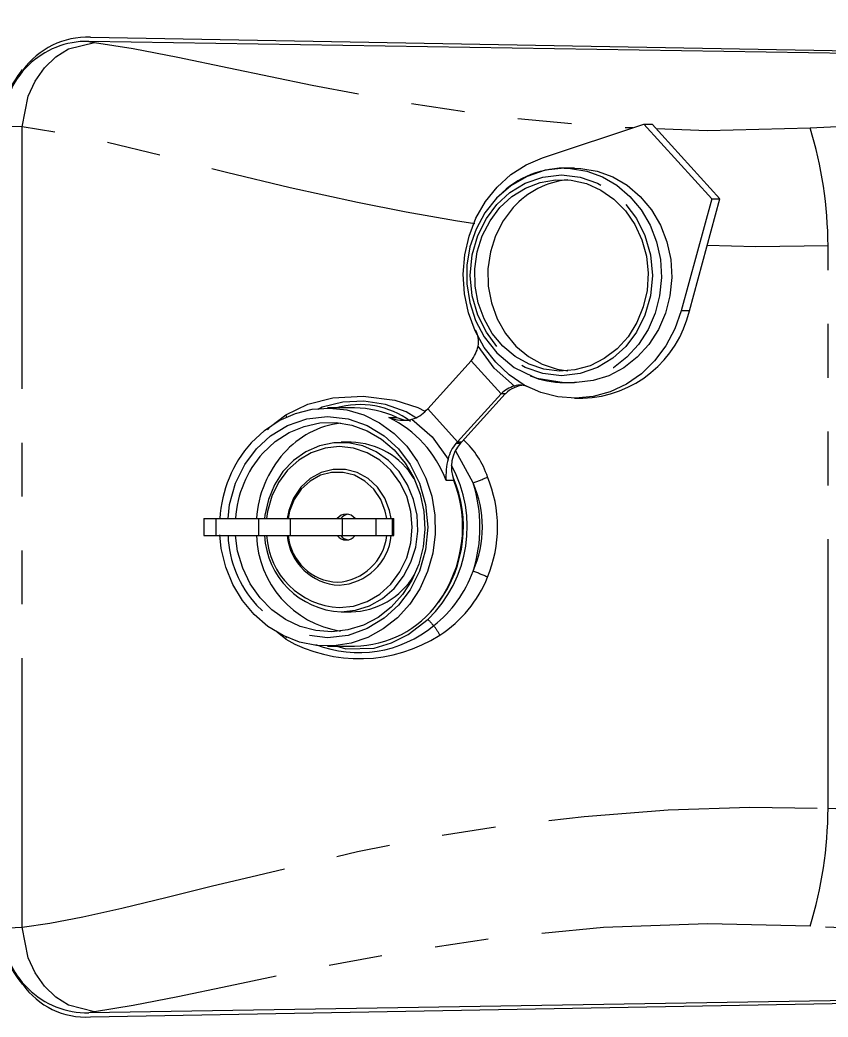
# Model space of a CAD drawing. Header units: millimetres. Extents: x 2 to 603, y 5 to 415.
# Drawn here: x 139.26 to 158.34, y 342.73 to 366.26 of the extents above; entities that cross this region are included whole.
import ezdxf

# ---------------------------------------------------------------- set-up
doc = ezdxf.new("R2010")
doc.units = ezdxf.units.MM
doc.linetypes.add('SLD-Durchgehend', pattern=[0])
doc.linetypes.add('SLD-Phantom', pattern=[12.7, 6.35, -1.27, 1.27, -1.27, 1.27, -1.27])
doc.styles.add('SLDTEXTSTYLE0', font='GOTHIC.TTF', dxfattribs={"width": 0.913})
doc.dimstyles.new('SLDDIMSTYLE2', dxfattribs={"dimtxt": 5, "dimasz": 3.302, "dimexe": 0, "dimexo": 0.0625, "dimgap": 1.25, "dimtad": 1, "dimdec": 0, "dimlfac": 5, "dimrnd": 1e-09, "dimzin": 12, "dimdsep": 46, "dimtxsty": 'SLDTEXTSTYLE0', "dimsah": 1, "dimcen": 0.09, "dimadec": 0, "dimazin": 3, "dimtfac": 1, "dimtdec": 0, "dimtofl": 0, "dimtmove": 0, "dimatfit": 3, "dimfxl": 0, "dimfrac": 2, "dimtolj": 1, "dimtzin": 12, "dimarcsym": 0})

# ---------------------------------------------------------------- blocks, each defined once
blk = doc.blocks.new('_D_2')
at = {"color": 7, "linetype": 'SLD-Durchgehend', "lineweight": 0}
for p, q in [((130.837, 355.292), (130.837, 377.946)), ((321.877, 355.292), (321.877, 377.946)), ((130.837, 376.946), (321.877, 376.946))]:
    blk.add_line(p, q, dxfattribs=at)
for points in [[(130.837, 376.946), (134.139, 376.438), (134.139, 377.454)], [(321.877, 376.946), (318.575, 377.454), (318.575, 376.438)]]:
    blk.add_solid(points, dxfattribs=at)
at = {"color": 7, "linetype": 'SLD-Durchgehend', "lineweight": 0, "insert": (211.868, 383.333, -3.36), "char_height": 5, "attachment_point": 1, "style": 'SLDTEXTSTYLE0'}
blk.add_mtext('955', dxfattribs=at)

msp = doc.modelspace()

# ---------------------------------------------------------------- linework, layer by layer
at = {"color": 7, "linetype": 'SLD-Durchgehend', "lineweight": 15}
for p, q in [((179.7502, 365.132), (140.8887, 365.7538)), ((140.9265, 365.8512), (188.6773, 364.9917)), ((151.6009, 363.0092), (153.9944, 363.803)), ((153.9944, 363.803), (155.598, 362.0353)), ((153.9944, 363.803), (154.1881, 363.803)), ((155.7916, 362.0353), (154.1881, 363.803)), ((152.1146, 362.7621), (151.824, 362.7292)), ((152.3588, 362.7621), (152.1147, 362.7621)), ((155.598, 362.0353), (154.8779, 359.3966)), ((155.0715, 359.3966), (155.7916, 362.0353)), ((155.598, 362.0353), (155.7916, 362.0353)), ((149.9178, 358.2169), (148.8915, 357.0855)), ((149.917, 358.2178), (150.6241, 357.4382)), ((149.9178, 358.2169), (150.6233, 357.4391)), ((152.1147, 357.7021), (152.3588, 357.7021)), ((150.6233, 357.4391), (149.5971, 356.3077)), ((150.7235, 357.4382), (149.6981, 356.3077)), ((150.7252, 357.4382), (150.6241, 357.4382)), ((152.3588, 357.3321), (152.5524, 357.3321)), ((147.1644, 357.1024), (146.5247, 357.1024)), ((148.8582, 357.0488), (148.8915, 357.0855)), ((148.8915, 357.0855), (149.5971, 356.3077)), ((147.0803, 356.2924), (146.8446, 356.2924)), ((149.5638, 356.271), (149.5971, 356.3077)), ((149.5971, 356.3077), (149.6981, 356.3077)), ((149.6648, 356.271), (149.6981, 356.3077)), ((143.6062, 354.4924), (143.6062, 354.0924)), ((143.6062, 354.4924), (143.8862, 354.4924)), ((143.8862, 354.4924), (144.8922, 354.4924)), ((144.8922, 354.4924), (145.6455, 354.4924)), ((145.6455, 354.4924), (146.8712, 354.4924)), ((146.8712, 354.4924), (147.6626, 354.4924)), ((147.6626, 354.4924), (148.0535, 354.4924)), ((148.0535, 354.4924), (148.0907, 354.4924)), ((148.0907, 354.0924), (148.0907, 354.4924)), ((143.6062, 354.0924), (143.8862, 354.0924)), ((143.8862, 354.0924), (144.8922, 354.0924)), ((144.8922, 354.0924), (145.6455, 354.0924)), ((145.6455, 354.0924), (146.8712, 354.0924)), ((146.8712, 354.0924), (147.6626, 354.0924)), ((147.6626, 354.0924), (148.0535, 354.0924)), ((148.0535, 354.0924), (148.0907, 354.0924)), ((146.8446, 352.2924), (147.0803, 352.2924)), ((146.5247, 351.4824), (147.1644, 351.4824)), ((140.9265, 342.7337), (188.6773, 343.5932)), ((179.7502, 343.4529), (140.8887, 342.8311))]:
    msp.add_line(p, q, dxfattribs=at)
at = {"color": 7, "linetype": 'SLD-Phantom', "lineweight": 0}
for p, q in [((139.3147, 344.8518), (139.3147, 363.7332)), ((158.3445, 347.6565), (158.3445, 360.9284)), ((155.0715, 359.3966), (154.8779, 359.3966)), ((147.9768, 356.8783), (148.162, 356.8783)), ((149.5638, 356.271), (149.6648, 356.271)), ((149.5101, 355.3922), (149.3249, 355.3922)), ((143.8862, 354.4924), (143.8862, 354.0924)), ((144.8922, 354.4924), (144.8922, 354.0924)), ((145.6455, 354.4924), (145.6455, 354.0924)), ((146.8712, 354.4924), (146.8712, 354.0924)), ((147.6626, 354.4924), (147.6626, 354.0924)), ((148.0535, 354.4924), (148.0535, 354.0924)), ((145.5377, 351.6452), (145.3349, 351.8125))]:
    msp.add_line(p, q, dxfattribs=at)
at = {"color": 7, "linetype": 'SLD-Phantom', "lineweight": 0, "flags": 128}
for points in [[(139.3147, 363.7332), (139.4554, 364.4581), (139.6193, 364.8112), (139.8424, 365.1276), (140.1126, 365.3867), (140.4125, 365.5749), (141.0246, 365.7283)], [(140.8887, 365.7538), (140.9185, 365.7454), (141.0246, 365.7283)], [(141.0246, 365.7283), (141.9347, 365.584), (142.9909, 365.3794), (144.1932, 365.1286), (146.1636, 364.7187), (148.3321, 364.3138), (150.6378, 363.9727), (153.0415, 363.7433), (153.7364, 363.7175)], [(157.9233, 363.7115), (161.9089, 363.9158), (165.6643, 364.0792), (169.1896, 364.2072), (172.4847, 364.3048), (176.1267, 364.3876), (179.8591, 364.4455)], [(139.3147, 363.7332), (138.9851, 363.7475), (138.8577, 363.7596)], [(150.0061, 361.451), (149.547, 361.5194), (148.3861, 361.7204), (147.2302, 361.9496), (145.6434, 362.2984), (144.1421, 362.6576), (142.7395, 363.0274), (140.8873, 363.4792), (139.3147, 363.7332)], [(154.2842, 363.6971), (155.4993, 363.6519), (157.9233, 363.7115)], [(150.5272, 358.5563), (150.2759, 358.8892), (150.0743, 359.2908), (149.9431, 359.7465), (149.8975, 360.2321), (149.9431, 360.7178), (150.0743, 361.1735), (150.2759, 361.5751), (150.5272, 361.908), (150.8292, 362.1849), (151.1935, 362.4072), (151.6068, 362.5519), (152.0474, 362.6021), (152.4879, 362.5519), (152.9012, 362.4072), (153.2655, 362.1849), (153.5675, 361.908)], [(152.1147, 362.7621), (152.2607, 362.757), (152.6457, 362.6935), (153.0154, 362.5591), (153.3592, 362.3579), (153.6672, 362.0954), (153.9305, 361.7794), (154.1416, 361.4188), (154.2943, 361.0242), (154.3844, 360.6067), (154.4092, 360.1784), (154.3679, 359.7517), (154.2619, 359.3389), (154.0941, 358.9517), (153.8693, 358.6013), (153.594, 358.2979), (153.2762, 358.0501), (152.925, 357.8651), (152.5505, 357.7482), (152.1634, 357.7027), (152.1147, 357.7021)], [(153.5675, 361.908), (153.8188, 361.5751), (154.0204, 361.1735), (154.1516, 360.7178), (154.1972, 360.2321), (154.1516, 359.7465), (154.0204, 359.2908), (153.8188, 358.8892), (153.5675, 358.5563), (153.2655, 358.2793), (152.9012, 358.0571), (152.4879, 357.9124), (152.0474, 357.8621), (151.6068, 357.9124), (151.1935, 358.0571), (150.8292, 358.2793), (150.5272, 358.5563)], [(158.3445, 360.9284), (156.6407, 360.9025), (155.4917, 360.9362)], [(150.9379, 357.6194), (150.463, 358.0401), (150.0814, 358.5637)], [(145.5377, 356.9397), (146.0628, 357.195), (146.6491, 357.3425), (147.3678, 357.3797), (148.1181, 357.2849), (148.655, 357.114), (148.8256, 357.025)], [(148.6129, 356.8714), (148.385, 357.0095), (147.892, 357.1841), (147.3824, 357.2638), (146.8853, 357.2393), (146.4017, 357.1211), (146.3015, 357.0686)], [(145.1055, 356.5858), (145.1758, 356.6633), (145.5377, 356.9397)], [(145.5377, 356.9397), (145.5506, 356.9096), (145.5576, 356.8923)], [(144.1759, 354.4924), (144.2074, 354.8273), (144.3519, 355.3291), (144.5739, 355.7714), (144.8506, 356.138), (145.1831, 356.443), (145.5843, 356.6877), (146.0396, 356.8471), (146.5247, 356.9024), (147.0098, 356.8471), (147.465, 356.6877), (147.8662, 356.443), (148.1988, 356.138)], [(148.5203, 356.8382), (148.9941, 356.4208), (149.3727, 355.8985)], [(148.1988, 356.138), (148.4755, 355.7714), (148.6975, 355.3291), (148.842, 354.8273), (148.8923, 354.2924), (148.842, 353.7576), (148.6975, 353.2558), (148.4755, 352.8135), (148.1988, 352.4469), (147.8662, 352.1419), (147.465, 351.8971), (147.0098, 351.7378), (146.5247, 351.6824), (146.0396, 351.7378), (145.5843, 351.8971), (145.1831, 352.1419), (144.8506, 352.4469)], [(149.9634, 355.3329), (149.5554, 356.0854), (149.553, 356.0878)], [(146.7435, 351.4824), (146.9579, 351.42), (147.6255, 351.4315), (148.0376, 351.5595), (148.426, 351.7595), (148.8983, 352.1185)], [(145.5377, 351.6452), (145.5506, 351.6753), (145.5576, 351.6926)], [(139.3147, 344.8517), (139.9699, 344.9445), (140.7503, 345.0931), (141.6694, 345.2975), (142.7395, 345.5575), (143.7817, 345.815), (144.8812, 346.0804), (146.0326, 346.3538), (147.2302, 346.6353), (148.8153, 346.9594), (150.6025, 347.2363), (152.5877, 347.466), (154.5679, 347.6192), (156.4933, 347.6827), (158.3445, 347.6565)], [(158.3445, 347.6565), (162.1227, 347.5178), (166.3089, 347.439), (170.9046, 347.4202), (175.5425, 347.453), (179.8642, 347.4978)], [(138.8577, 344.8253), (138.9851, 344.8374), (139.3147, 344.8517)], [(141.0246, 342.8566), (140.4125, 343.01), (140.1126, 343.1982), (139.8424, 343.4573), (139.6193, 343.7737), (139.4554, 344.1267), (139.3147, 344.8517)], [(157.9233, 344.8733), (155.4998, 344.933), (153.0415, 344.8416), (150.6388, 344.6123), (148.3321, 344.2711), (146.8652, 344.0042), (145.4855, 343.7278), (144.1932, 343.4563), (142.9911, 343.2055), (141.9349, 343.001), (141.0246, 342.8566)], [(179.8591, 344.1394), (175.3677, 344.2124), (171.1945, 344.3158), (167.1027, 344.4505), (162.6789, 344.6333), (157.9233, 344.8733)], [(141.0246, 342.8566), (140.9185, 342.8395), (140.8887, 342.8311)]]:
    msp.add_lwpolyline(points, dxfattribs=at)
at = {"color": 7, "linetype": 'SLD-Durchgehend', "lineweight": 15, "flags": 128}
for points in [[(154.8779, 359.3966), (154.7264, 358.9681), (154.5153, 358.5714), (154.25, 358.2164), (153.9372, 357.9121), (153.5846, 357.6662), (153.2012, 357.4848), (152.7966, 357.3726), (152.381, 357.3322), (151.9648, 357.3649), (151.5586, 357.4696), (151.1724, 357.6438), (150.8162, 357.8831), (150.4987, 358.1815), (150.228, 358.5315), (150.0109, 358.9243), (149.8529, 359.35), (149.7579, 359.7978), (149.7283, 360.2566), (149.7649, 360.7147), (149.8667, 361.1608), (150.0312, 361.5834), (150.2543, 361.9721), (150.5303, 362.317), (150.8523, 362.6095), (151.2122, 362.8422), (151.6009, 363.0092)], [(151.824, 362.7292), (151.6618, 362.7107), (151.2373, 362.5672), (150.8531, 362.3456), (150.5185, 362.0559), (150.2427, 361.7096), (150.0318, 361.3207), (149.8896, 360.9039), (149.8168, 360.4711), (149.814, 360.0288), (149.8823, 359.59), (150.021, 359.1686), (150.2273, 358.7782), (150.5216, 358.4038), (150.9328, 358.0604), (151.3735, 357.8493)], [(152.3588, 362.7621), (152.5049, 362.757), (152.8898, 362.6935), (153.2595, 362.5591), (153.6033, 362.3579), (153.9113, 362.0954), (154.1746, 361.7794), (154.3857, 361.4188), (154.5385, 361.0242), (154.6285, 360.6067), (154.6533, 360.1784), (154.6121, 359.7517), (154.506, 359.3389), (154.3382, 358.9517), (154.1134, 358.6013), (153.8381, 358.2979), (153.5203, 358.0501), (153.1691, 357.8651), (152.7946, 357.7482), (152.4075, 357.7027), (152.3588, 357.7021)], [(150.5977, 361.8302), (150.8799, 362.0899), (151.1995, 362.2898), (151.5464, 362.4236), (151.9094, 362.487), (152.2769, 362.4779), (152.637, 362.3967), (152.9781, 362.2458), (153.2893, 362.0303), (153.5606, 361.7569), (153.7832, 361.4345), (153.9501, 361.0735), (154.0558, 360.6855), (154.0969, 360.2829), (154.0722, 359.8786), (153.9824, 359.4857), (153.8304, 359.1168), (153.6211, 358.7838), (153.3612, 358.4973), (153.0591, 358.2665), (152.7245, 358.099), (152.3681, 358), (152.0014, 357.9727), (151.6361, 358.0181), (151.2841, 358.1346), (150.9566, 358.3185), (150.6642, 358.564), (150.4163, 358.8631), (150.2207, 359.2061), (150.0839, 359.5822), (150.0102, 359.9791), (150.0019, 360.3842), (150.0594, 360.7843), (150.1808, 361.1668), (150.3622, 361.5192), (150.5977, 361.8302)], [(150.9092, 361.8302), (150.6736, 361.5192), (150.4923, 361.1668), (150.3709, 360.7843), (150.3134, 360.3842), (150.3216, 359.9791), (150.3953, 359.5822), (150.5322, 359.2061), (150.7277, 358.8631), (150.9757, 358.564), (151.2681, 358.3185), (151.5956, 358.1346), (151.9476, 358.0181), (152.2031, 357.9787)], [(151.3735, 357.8493), (151.4686, 357.8038), (152.1148, 357.7021)], [(144.7223, 356.2794), (145.0348, 356.5724), (145.3858, 356.8064), (145.7664, 356.9752), (146.1666, 357.0746), (146.576, 357.1019), (146.9842, 357.0564), (147.3804, 356.9394), (147.7545, 356.7538), (148.0967, 356.5044), (148.3982, 356.1978), (148.6512, 355.8418), (148.8491, 355.4457), (148.9868, 355.0197), (149.0608, 354.5749), (149.069, 354.1228), (149.0114, 353.675), (148.8894, 353.2433), (148.7061, 352.8387), (148.4663, 352.4718), (148.1762, 352.152), (147.8434, 351.8877), (147.4764, 351.6856), (147.0847, 351.5511), (146.6786, 351.4876), (146.2685, 351.4967), (145.865, 351.5782), (145.4786, 351.73), (145.1192, 351.9482), (144.7963, 352.2271), (144.5182, 352.5595), (144.292, 352.9367), (144.1236, 353.3491), (144.0175, 353.7859), (143.9812, 354.1085)], [(144.9993, 356.039), (145.2898, 356.309), (145.6176, 356.5211), (145.9731, 356.669), (146.3463, 356.7485), (146.7262, 356.7574), (147.102, 356.6954), (147.463, 356.5643), (147.7986, 356.3678), (148.0993, 356.1115), (148.3563, 355.803), (148.5624, 355.451), (148.7116, 355.0657), (148.7995, 354.6581), (148.8237, 354.24), (148.7834, 353.8234), (148.6799, 353.4203), (148.516, 353.0423), (148.2966, 352.7003), (148.0279, 352.4041), (147.7176, 352.1622), (147.3747, 351.9815), (147.0091, 351.8674), (146.6312, 351.823), (146.2519, 351.8497), (145.8822, 351.9466), (145.5327, 352.111), (145.2134, 352.3382), (144.9335, 352.6216), (144.7011, 352.9531), (144.5228, 353.323), (144.4038, 353.7209), (144.3504, 354.0924)], [(146.8446, 352.2924), (147.1879, 352.3286), (147.5188, 352.4357), (147.8254, 352.6099), (148.0965, 352.845), (148.3224, 353.1323), (148.4948, 353.4616), (148.6077, 353.8209), (148.6567, 354.1973), (148.6403, 354.5771), (148.559, 354.9466), (148.4157, 355.2924), (148.2157, 355.6022), (147.966, 355.8645), (147.6759, 356.0701), (147.3557, 356.2114), (147.017, 356.2834), (146.6721, 356.2834), (146.3334, 356.2114), (146.0132, 356.0701), (145.7231, 355.8645), (145.4735, 355.6022), (145.2734, 355.2924), (145.1301, 354.9466), (145.0488, 354.5771), (145.0394, 354.4924)], [(146.8025, 352.3924), (147.1387, 352.429), (147.462, 352.5371), (147.76, 352.7127), (148.0212, 352.9489), (148.2355, 353.2369), (148.3948, 353.5653), (148.4929, 353.9218), (148.526, 354.2924), (148.4929, 354.6631), (148.3948, 355.0195), (148.2355, 355.348), (148.0212, 355.6359), (147.76, 355.8722), (147.462, 356.0478), (147.1387, 356.1559), (146.8025, 356.1924), (146.4662, 356.1559), (146.1429, 356.0478), (145.8449, 355.8722), (145.5838, 355.6359), (145.3694, 355.348), (145.2102, 355.0195), (145.1121, 354.6631), (145.0885, 354.4924)], [(148.0319, 354.4924), (147.993, 354.6854), (147.8787, 354.9775), (147.7064, 355.2326), (147.4854, 355.4371), (147.2275, 355.5798), (146.9468, 355.6532), (146.6582, 355.6532), (146.3774, 355.5798), (146.1196, 355.4371), (145.8985, 355.2326), (145.7262, 354.9775), (145.6119, 354.6854), (145.573, 354.4924)], [(147.9256, 354.4924), (147.8901, 354.6653), (147.7816, 354.9424), (147.6181, 355.1846), (147.4084, 355.3786), (147.1637, 355.514), (146.8973, 355.5837), (146.6235, 355.5837), (146.3571, 355.514), (146.1124, 355.3786), (145.9026, 355.1846), (145.7391, 354.9424), (145.6307, 354.6653), (145.5952, 354.4924)]]:
    msp.add_lwpolyline(points, dxfattribs=at)
at = {"color": 7, "linetype": 'SLD-Durchgehend', "lineweight": 15}
for centre, radius, start, end in [((140.852, 363.7575), 1.9965, 88.94576, 179.92933), ((140.8555, 363.9769), 1.8757, 87.8304, 144.23466), ((142.5724, 362.6115), 4.0894, 142.73512, 162.42998), ((152.1328, 360.575), 2.1873, 90.47512, 138.61043), ((152.3855, 360.5205), 1.9736, 95.30467, 138.42332), ((152.4694, 360.0026), 2.6717, 271.78088, 346.89137), ((149.5707, 358.6729), 0.5222, 347.92471, 30.74466), ((149.2695, 358.7375), 0.8302, 321.2421, 347.91346), ((151.0743, 357.2414), 0.4019, 60.9208, 109.8443), ((152.1184, 359.8167), 2.1145, 247.46414, 269.90014), ((151.1223, 356.938), 0.7059, 105.13976, 134.88461), ((151.2149, 356.9514), 0.6905, 93.08919, 135.17219), ((147.1619, 354.7589), 2.3435, 64.73648, 89.93709), ((148.3277, 357.5235), 0.7119, 285.69885, 318.17945), ((147.1141, 354.6008), 2.1649, 97.48796, 138.3692), ((148.3136, 357.7388), 0.924, 248.62661, 282.92612), ((148.4469, 357.4822), 0.6677, 244.74591, 269.92768), ((146.9221, 354.3216), 2.9449, 138.33039, 176.67346), ((147.0496, 354.5172), 1.7755, 30.94291, 89.00908), ((150.1772, 355.721), 0.8239, 138.12638, 167.56166), ((150.3105, 355.7043), 0.8591, 138.73238, 201.30423), ((147.4401, 354.3139), 2.5992, 138.41638, 176.06051), ((150.9271, 355.4964), 1.6055, 165.49733, 183.72236), ((146.7335, 354.2959), 3.0006, 323.7863, 22.96913), ((146.9659, 354.3356), 0.2617, 36.8341, 143.1659), ((147.0551, 354.3285), 0.27, 100.06398, 142.61796), ((147.2045, 354.1666), 2.3586, 181.80265, 260.91244), ((146.9325, 354.1858), 1.8954, 182.82262, 267.34052), ((146.8885, 354.1932), 1.8028, 183.20338, 267.26455), ((146.8557, 354.2093), 1.2879, 185.20436, 267.63323), ((146.8105, 354.2127), 1.2213, 185.65116, 267.64665), ((146.9659, 354.2493), 0.2617, 216.8341, 323.1659), ((146.6925, 354.2315), 1.241, 273.13801, 353.56417), ((146.7304, 354.2291), 1.3086, 273.15534, 354.007), ((147.0551, 354.2563), 0.27, 217.38204, 259.93602), ((147.0426, 354.0797), 1.7877, 271.20737, 328.84064), ((147.1378, 353.9368), 2.4545, 270.62071, 324.54379), ((142.3598, 345.8729), 3.8584, 197.12863, 218.01836), ((140.8513, 344.8267), 1.9959, 180.05144, 271.07348), ((140.8135, 344.5454), 1.8152, 215.10518, 273.56982)]:
    msp.add_arc(centre, radius, start, end, dxfattribs=at)
at = {"color": 7, "linetype": 'SLD-Phantom', "lineweight": 0}
for centre, radius, start, end in [((148.4879, 360.86), 9.8569, 0.39786, 16.81586), ((147.2909, 355.1974), 1.9861, 53.05436, 106.42255), ((146.7993, 354.4557), 2.6936, 20.34561, 64.07763), ((148.215, 354.749), 2.2134, 19.13388, 46.4637), ((146.9346, 354.3176), 2.5901, 138.34806, 176.12884), ((146.794, 354.2985), 3.0299, 313.98646, 28.63406), ((146.6894, 354.2938), 3.027, 323.96458, 21.27693), ((148.0483, 360.4539), 5.4674, 290.50358, 294.39079), ((147.5978, 354.2924), 2.5843, 336.25934, 23.74066), ((146.7096, 354.2924), 3.4161, 342.26814, 17.73186), ((147.4321, 354.2924), 3.1076, 337.64404, 22.35596), ((146.7627, 354.1919), 2.5887, 182.20273, 222.38349), ((147.2689, 354.2254), 2.8649, 308.02193, 340.13862), ((148.0483, 348.131), 5.4674, 65.60921, 69.49642), ((147.5899, 354.2033), 2.9279, 302.84724, 338.08384), ((149.8659, 352.8554), 1.2163, 217.29009, 226.8173), ((147.2643, 354.0975), 2.7682, 248.39336, 309.72738), ((147.3292, 350.7161), 2.115, 29.06275, 36.30965), ((147.2762, 354.7156), 3.5285, 240.48093, 302.61309), ((148.4879, 347.7249), 9.8569, 343.18414, 359.60214)]:
    msp.add_arc(centre, radius, start, end, dxfattribs=at)

# ---------------------------------------------------------------- dimensions: what is measured, and where the dimension line sits
at = {"color": 7, "linetype": 'SLD-Durchgehend', "lineweight": 0}
dim = msp.add_linear_dim(base=(321.8773, 376.9458), p1=(130.8373, 354.2924), p2=(321.8773, 354.2924), dimstyle='SLDDIMSTYLE2', dxfattribs=at)
dim.commit()
dim.dimension.update_dxf_attribs({"geometry": '_D_2', "text_midpoint": (219.441, 376.9458), "dimtype": 160})

doc.saveas('drawing.dxf')
